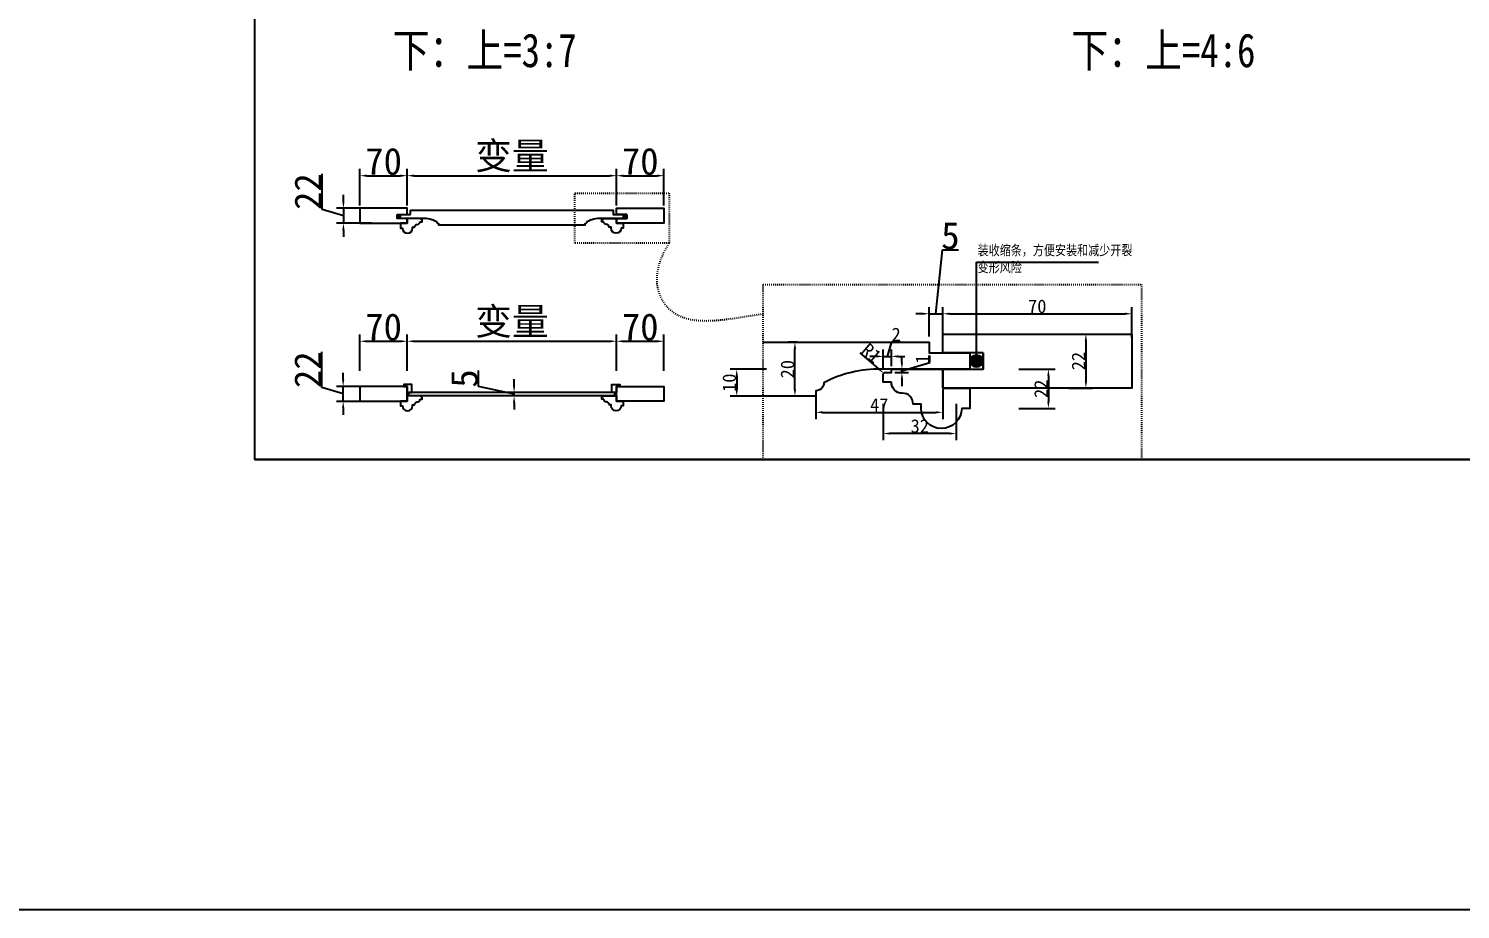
# Model space of a CAD drawing. Header units: millimetres. Extents: x 85186 to 129000, y -77269 to -36327.
# Drawn here: x 115616 to 117736, y -49779 to -48474 of the extents above; entities that cross this region are included whole.
import ezdxf

# ---------------------------------------------------------------- set-up
doc = ezdxf.new("R2010")
doc.units = ezdxf.units.MM
doc.linetypes.add('100', pattern=[30, 12, -18])
doc.styles.add('KLF-1_宋体', font='SimSun.ttf')
doc.styles.get("Standard").update_dxf_attribs({"font": 'SimSun.ttf'})
doc.styles.add('ZB_宋体', font='SimSun.ttf')
doc.styles.add('宋体', font='SimSun.ttf', dxfattribs={"width": 0.8})
doc.dimstyles.new('客来福标注小', dxfattribs={"dimscale": 20, "dimtxt": 2, "dimasz": 0.5, "dimexe": 0.5, "dimexo": 0, "dimgap": 0.05, "dimtad": 1, "dimdec": 0, "dimzin": 0, "dimdsep": 46, "dimtxsty": 'Standard', "dimcen": 0, "dimclrd": 256, "dimclre": 256, "dimclrt": 256, "dimadec": 0, "dimazin": 0, "dimtfac": 1, "dimtdec": 0, "dimtofl": 0, "dimtmove": 1, "dimatfit": 3, "dimfxl": 2.2, "dimfxlon": 1, "dimtolj": 1, "dimtzin": 0, "dimarcsym": 0})

# ---------------------------------------------------------------- blocks, each defined once
blk = doc.blocks.new('*D1765')
at = {"lineweight": -2, "transparency": 16777216}
for p, q in [((116106.8, -48736), (116106.8, -48682)), ((116116.8, -48692), (116166.8, -48692)), ((116176.8, -48736), (116176.8, -48682))]:
    blk.add_line(p, q, dxfattribs=at)
at = {"transparency": 16777216}
for points in [[(116116.8, -48690.3), (116116.8, -48693.6), (116106.8, -48692)], [(116166.8, -48690.3), (116166.8, -48693.6), (116176.8, -48692)]]:
    blk.add_solid(points, dxfattribs=at)
at = {"layer": 'Defpoints', "color": 0, "transparency": 16777216}
for p in [(116176.8, -48692), (116106.8, -48740.3), (116176.8, -48740.3)]:
    blk.add_point(p, dxfattribs=at)
at = {"transparency": 16777216, "insert": (116141.8, -48671), "char_height": 40, "attachment_point": 5, "style": 'KLF-1_宋体'}
blk.add_mtext('\\A1;70', dxfattribs=at)
blk = doc.blocks.new('*D1766')
at = {"lineweight": -2, "transparency": 16777216}
for p, q in [((116176.8, -48736), (116176.8, -48682)), ((116186.8, -48692), (116476.8, -48692)), ((116486.8, -48736), (116486.8, -48682))]:
    blk.add_line(p, q, dxfattribs=at)
at = {"transparency": 16777216}
for points in [[(116186.8, -48690.3), (116186.8, -48693.6), (116176.8, -48692)], [(116476.8, -48690.3), (116476.8, -48693.6), (116486.8, -48692)]]:
    blk.add_solid(points, dxfattribs=at)
at = {"layer": 'Defpoints', "color": 0, "transparency": 16777216}
for p in [(116486.8, -48692), (116176.8, -48740.3), (116486.8, -48740.3)]:
    blk.add_point(p, dxfattribs=at)
at = {"transparency": 16777216, "insert": (116331.8, -48664.7), "char_height": 40, "attachment_point": 5, "style": 'KLF-1_宋体'}
blk.add_mtext('\\A1;变量', dxfattribs=at)
blk = doc.blocks.new('*D1767')
at = {"lineweight": -2, "transparency": 16777216}
for p, q in [((116486.8, -48736), (116486.8, -48682)), ((116496.8, -48692), (116546.8, -48692)), ((116556.8, -48736), (116556.8, -48682))]:
    blk.add_line(p, q, dxfattribs=at)
at = {"transparency": 16777216}
for points in [[(116496.8, -48690.3), (116496.8, -48693.6), (116486.8, -48692)], [(116546.8, -48690.3), (116546.8, -48693.6), (116556.8, -48692)]]:
    blk.add_solid(points, dxfattribs=at)
at = {"layer": 'Defpoints', "color": 0, "transparency": 16777216}
for p in [(116556.8, -48692), (116486.8, -48740.3), (116556.8, -48740.3)]:
    blk.add_point(p, dxfattribs=at)
at = {"transparency": 16777216, "insert": (116521.8, -48671), "char_height": 40, "attachment_point": 5, "style": 'KLF-1_宋体'}
blk.add_mtext('\\A1;70', dxfattribs=at)
blk = doc.blocks.new('*D1768')
at = {"lineweight": -2, "transparency": 16777216}
for p, q in [((116050.8, -48741.8), (116050.8, -48689.1)), ((116123.9, -48740.3), (116072.3, -48740.3)), ((116082.3, -48730.3), (116082.3, -48720.3)), ((116082.3, -48740.3), (116082.3, -48762.3)), ((116082.3, -48751.3), (116050.8, -48741.8)), ((116123.9, -48762.3), (116072.3, -48762.3)), ((116082.3, -48772.3), (116082.3, -48782.3))]:
    blk.add_line(p, q, dxfattribs=at)
at = {"transparency": 16777216}
for points in [[(116080.7, -48730.3), (116084, -48730.3), (116082.3, -48740.3)], [(116080.7, -48772.3), (116084, -48772.3), (116082.3, -48762.3)]]:
    blk.add_solid(points, dxfattribs=at)
at = {"layer": 'Defpoints', "color": 0, "transparency": 16777216}
for p in [(116123.9, -48740.3), (116082.3, -48762.3), (116123.9, -48762.3)]:
    blk.add_point(p, dxfattribs=at)
at = {"transparency": 16777216, "insert": (116029.8, -48715.5), "char_height": 40, "attachment_point": 5, "rotation": 90, "style": 'KLF-1_宋体'}
blk.add_mtext('\\A1;22', dxfattribs=at)
blk = doc.blocks.new('*D1769')
at = {"lineweight": -2, "transparency": 16777216}
for p, q in [((116106.8, -48981.2), (116106.8, -48927.2)), ((116176.8, -48981.2), (116176.8, -48927.2)), ((116116.8, -48937.2), (116166.8, -48937.2))]:
    blk.add_line(p, q, dxfattribs=at)
at = {"transparency": 16777216}
for points in [[(116116.8, -48935.6), (116116.8, -48938.9), (116106.8, -48937.2)], [(116166.8, -48935.6), (116166.8, -48938.9), (116176.8, -48937.2)]]:
    blk.add_solid(points, dxfattribs=at)
at = {"layer": 'Defpoints', "color": 0, "transparency": 16777216}
for p in [(116176.8, -48937.2), (116106.8, -49004.2), (116176.8, -49004.2)]:
    blk.add_point(p, dxfattribs=at)
at = {"transparency": 16777216, "insert": (116141.8, -48916.2), "char_height": 40, "attachment_point": 5, "style": 'KLF-1_宋体'}
blk.add_mtext('\\A1;70', dxfattribs=at)
blk = doc.blocks.new('*D1770')
at = {"lineweight": -2, "transparency": 16777216}
for p, q in [((116176.8, -48981.2), (116176.8, -48927.2)), ((116486.8, -48981.2), (116486.8, -48927.2)), ((116186.8, -48937.2), (116476.8, -48937.2))]:
    blk.add_line(p, q, dxfattribs=at)
at = {"transparency": 16777216}
for points in [[(116186.8, -48935.6), (116186.8, -48938.9), (116176.8, -48937.2)], [(116476.8, -48935.6), (116476.8, -48938.9), (116486.8, -48937.2)]]:
    blk.add_solid(points, dxfattribs=at)
at = {"layer": 'Defpoints', "color": 0, "transparency": 16777216}
for p in [(116486.8, -48937.2), (116176.8, -49004.2), (116486.8, -49013.2)]:
    blk.add_point(p, dxfattribs=at)
at = {"transparency": 16777216, "insert": (116331.8, -48910), "char_height": 40, "attachment_point": 5, "style": 'KLF-1_宋体'}
blk.add_mtext('\\A1;变量', dxfattribs=at)
blk = doc.blocks.new('*D1771')
at = {"lineweight": -2, "transparency": 16777216}
for p, q in [((116486.8, -48981.2), (116486.8, -48927.2)), ((116556.8, -48981.2), (116556.8, -48927.2)), ((116496.8, -48937.2), (116546.8, -48937.2))]:
    blk.add_line(p, q, dxfattribs=at)
at = {"transparency": 16777216}
for points in [[(116496.8, -48935.6), (116496.8, -48938.9), (116486.8, -48937.2)], [(116546.8, -48935.6), (116546.8, -48938.9), (116556.8, -48937.2)]]:
    blk.add_solid(points, dxfattribs=at)
at = {"layer": 'Defpoints', "color": 0, "transparency": 16777216}
for p in [(116556.8, -48937.2), (116486.8, -49013.2), (116556.8, -49004.2)]:
    blk.add_point(p, dxfattribs=at)
at = {"transparency": 16777216, "insert": (116521.8, -48916.2), "char_height": 40, "attachment_point": 5, "style": 'KLF-1_宋体'}
blk.add_mtext('\\A1;70', dxfattribs=at)
blk = doc.blocks.new('*D1772')
at = {"lineweight": -2, "transparency": 16777216}
for p, q in [((116282.6, -49004.2), (116282.6, -48980.6)), ((116335.1, -49003.2), (116335.1, -48993.2)), ((116335.1, -49015.7), (116282.6, -49004.2)), ((116379.1, -49013.2), (116325.1, -49013.2)), ((116335.1, -49018.2), (116335.1, -49013.2)), ((116379.1, -49018.2), (116325.1, -49018.2)), ((116335.1, -49028.2), (116335.1, -49038.2))]:
    blk.add_line(p, q, dxfattribs=at)
at = {"transparency": 16777216}
for points in [[(116333.4, -49003.2), (116336.7, -49003.2), (116335.1, -49013.2)], [(116333.4, -49028.2), (116336.7, -49028.2), (116335.1, -49018.2)]]:
    blk.add_solid(points, dxfattribs=at)
at = {"layer": 'Defpoints', "color": 0, "transparency": 16777216}
for p in [(116335.1, -49013.2), (116384.6, -49013.2), (116384.6, -49018.2)]:
    blk.add_point(p, dxfattribs=at)
at = {"transparency": 16777216, "insert": (116261.6, -48992.4), "char_height": 40, "attachment_point": 5, "rotation": 90}
blk.add_mtext('\\A1;5', dxfattribs=at)
blk = doc.blocks.new('*D1773')
at = {"lineweight": -2, "transparency": 16777216}
for p, q in [((116050.5, -49005.7), (116050.5, -48953)), ((116082, -48994.2), (116082, -48984.2)), ((116082, -49015.2), (116050.5, -49005.7)), ((116122.4, -49004.2), (116072, -49004.2)), ((116082, -49026.2), (116082, -49004.2)), ((116122.4, -49026.2), (116072, -49026.2)), ((116082, -49036.2), (116082, -49046.2))]:
    blk.add_line(p, q, dxfattribs=at)
at = {"transparency": 16777216}
for points in [[(116080.3, -48994.2), (116083.6, -48994.2), (116082, -49004.2)], [(116080.3, -49036.2), (116083.6, -49036.2), (116082, -49026.2)]]:
    blk.add_solid(points, dxfattribs=at)
at = {"layer": 'Defpoints', "color": 0, "transparency": 16777216}
for p in [(116082, -49004.2), (116122.4, -49004.2), (116122.4, -49026.2)]:
    blk.add_point(p, dxfattribs=at)
at = {"transparency": 16777216, "insert": (116029.5, -48979.4), "char_height": 40, "attachment_point": 5, "rotation": 90, "style": 'KLF-1_宋体'}
blk.add_mtext('\\A1;22', dxfattribs=at)
blk = doc.blocks.new('*D1971')
at = {"lineweight": -2, "transparency": 16777216}
for p, q in [((117082.3, -48978.6), (117136.3, -48978.6)), ((117126.3, -48988.6), (117126.3, -49026.6)), ((117082.3, -49036.6), (117136.3, -49036.6))]:
    blk.add_line(p, q, dxfattribs=at)
at = {"transparency": 16777216}
for points in [[(117124.6, -48988.6), (117127.9, -48988.6), (117126.3, -48978.6)], [(117124.6, -49026.6), (117127.9, -49026.6), (117126.3, -49036.6)]]:
    blk.add_solid(points, dxfattribs=at)
at = {"layer": 'Defpoints', "color": 0, "transparency": 16777216}
for p in [(116954.9, -48978.6), (117003.8, -49036.6), (117126.3, -49036.6)]:
    blk.add_point(p, dxfattribs=at)
at = {"transparency": 16777216, "insert": (117115.3, -49007.6), "char_height": 40, "attachment_point": 5, "rotation": 90, "style": 'KLF-1_宋体'}
blk.add_mtext('\\A1;{\\H0.5x;22}', dxfattribs=at)
blk = doc.blocks.new('*D1977')
at = {"lineweight": -2, "transparency": 16777216}
for p, q in [((116881.8, -49029.9), (116881.8, -49083.9)), ((116989.8, -49029.9), (116989.8, -49083.9)), ((116979.8, -49073.9), (116891.8, -49073.9))]:
    blk.add_line(p, q, dxfattribs=at)
at = {"transparency": 16777216}
for points in [[(116891.8, -49072.2), (116891.8, -49075.5), (116881.8, -49073.9)], [(116979.8, -49072.2), (116979.8, -49075.5), (116989.8, -49073.9)]]:
    blk.add_solid(points, dxfattribs=at)
at = {"layer": 'Defpoints', "color": 0, "transparency": 16777216}
for p in [(116881.8, -48992.1), (116989.8, -49006.6), (116881.8, -49073.9)]:
    blk.add_point(p, dxfattribs=at)
at = {"transparency": 16777216, "insert": (116935.8, -49062.9), "char_height": 40, "attachment_point": 5, "style": 'KLF-1_宋体'}
blk.add_mtext('\\A1;{\\H0.5x;32}', dxfattribs=at)
blk = doc.blocks.new('*D1643')
at = {"lineweight": -2, "transparency": 16777216}
for p, q in [((116959.8, -48896.5), (116969.3, -48801.9)), ((116969.3, -48801.9), (116993, -48801.9)), ((116949.8, -48930.2), (116949.8, -48886.5)), ((116969.8, -48932.2), (116969.8, -48886.5)), ((116939.8, -48896.5), (116929.8, -48896.5)), ((116949.8, -48896.5), (116969.8, -48896.5)), ((116979.8, -48896.5), (116989.8, -48896.5))]:
    blk.add_line(p, q, dxfattribs=at)
at = {"transparency": 16777216}
for points in [[(116939.8, -48894.8), (116939.8, -48898.1), (116949.8, -48896.5)], [(116979.8, -48894.8), (116979.8, -48898.1), (116969.8, -48896.5)]]:
    blk.add_solid(points, dxfattribs=at)
at = {"layer": 'Defpoints', "color": 0, "transparency": 16777216}
for p in [(116969.8, -48896.5), (116949.8, -48930.2), (116969.8, -48932.2)]:
    blk.add_point(p, dxfattribs=at)
at = {"transparency": 16777216, "insert": (116981.1, -48780.9), "char_height": 40, "attachment_point": 5, "style": 'KLF-1_宋体'}
blk.add_mtext('\\A1;5', dxfattribs=at)
blk = doc.blocks.new('*D1978')
at = {"lineweight": -2, "transparency": 16777216}
for p, q in [((116754.4, -48938.6), (116740.9, -48938.6)), ((116750.9, -49008.6), (116750.9, -48948.6)), ((116754.4, -49018.6), (116740.9, -49018.6))]:
    blk.add_line(p, q, dxfattribs=at)
at = {"transparency": 16777216}
for points in [[(116749.2, -48948.6), (116752.6, -48948.6), (116750.9, -48938.6)], [(116749.2, -49008.6), (116752.6, -49008.6), (116750.9, -49018.6)]]:
    blk.add_solid(points, dxfattribs=at)
at = {"layer": 'Defpoints', "color": 0, "transparency": 16777216}
for p in [(116750.9, -48938.6), (116754.4, -48938.6), (116754.4, -49018.6)]:
    blk.add_point(p, dxfattribs=at)
at = {"transparency": 16777216, "insert": (116739.9, -48978.6), "char_height": 40, "attachment_point": 5, "rotation": 90, "style": 'KLF-1_宋体'}
blk.add_mtext('\\A1;{\\H0.5x;20}', dxfattribs=at)
blk = doc.blocks.new('*D1979')
at = {"lineweight": -2, "transparency": 16777216}
for p, q in [((117156.4, -48926.6), (117191.8, -48926.6)), ((117181.8, -48936.6), (117181.8, -48996.6)), ((117156.4, -49006.6), (117191.8, -49006.6))]:
    blk.add_line(p, q, dxfattribs=at)
at = {"transparency": 16777216}
for points in [[(117180.1, -48936.6), (117183.4, -48936.6), (117181.8, -48926.6)], [(117180.1, -48996.6), (117183.4, -48996.6), (117181.8, -49006.6)]]:
    blk.add_solid(points, dxfattribs=at)
at = {"layer": 'Defpoints', "color": 0, "transparency": 16777216}
for p in [(117156.4, -48926.6), (117156.4, -49006.6), (117181.8, -49006.6)]:
    blk.add_point(p, dxfattribs=at)
at = {"transparency": 16777216, "insert": (117170.8, -48966.6), "char_height": 40, "attachment_point": 5, "rotation": 90, "style": 'ZB_宋体'}
blk.add_mtext('\\A1;{\\H0.5x;22}', dxfattribs=at)
blk = doc.blocks.new('*D1980')
at = {"lineweight": -2, "transparency": 16777216}
for p, q in [((116969.8, -48932.2), (116969.8, -48886.5)), ((117249.8, -48932.2), (117249.8, -48886.5)), ((116979.8, -48896.5), (117239.8, -48896.5))]:
    blk.add_line(p, q, dxfattribs=at)
at = {"transparency": 16777216}
for points in [[(116979.8, -48894.8), (116979.8, -48898.1), (116969.8, -48896.5)], [(117239.8, -48894.8), (117239.8, -48898.1), (117249.8, -48896.5)]]:
    blk.add_solid(points, dxfattribs=at)
at = {"layer": 'Defpoints', "color": 0, "transparency": 16777216}
for p in [(117249.8, -48896.5), (116969.8, -48932.2), (117249.8, -48932.2)]:
    blk.add_point(p, dxfattribs=at)
at = {"transparency": 16777216, "insert": (117109.8, -48885.5), "char_height": 40, "attachment_point": 5, "style": 'KLF-1_宋体'}
blk.add_mtext('\\A1;{\\H0.5x;70}', dxfattribs=at)
blk = doc.blocks.new('*D1644')
at = {"lineweight": -2, "transparency": 16777216}
for p, q in [((116969.8, -49008.9), (116969.8, -49052.5)), ((116781.8, -49016.9), (116781.8, -49052.5)), ((116791.8, -49042.5), (116959.8, -49042.5))]:
    blk.add_line(p, q, dxfattribs=at)
at = {"transparency": 16777216}
for points in [[(116791.8, -49040.8), (116791.8, -49044.1), (116781.8, -49042.5)], [(116959.8, -49040.8), (116959.8, -49044.1), (116969.8, -49042.5)]]:
    blk.add_solid(points, dxfattribs=at)
at = {"layer": 'Defpoints', "color": 0, "transparency": 16777216}
for p in [(116969.8, -49008.9), (116781.8, -49016.9), (116969.8, -49042.5)]:
    blk.add_point(p, dxfattribs=at)
at = {"transparency": 16777216, "insert": (116875.8, -49031.5), "char_height": 40, "attachment_point": 5, "style": 'KLF-1_宋体'}
blk.add_mtext('\\A1;{\\H0.5x;47}', dxfattribs=at)
blk = doc.blocks.new('*D1981')
at = {"lineweight": -2, "transparency": 16777216}
for p, q in [((116708.8, -48978.6), (116654.8, -48978.6)), ((116664.8, -48988.6), (116664.8, -49008.6)), ((116708.8, -49018.6), (116654.8, -49018.6))]:
    blk.add_line(p, q, dxfattribs=at)
at = {"transparency": 16777216}
for points in [[(116663.1, -48988.6), (116666.4, -48988.6), (116664.8, -48978.6)], [(116663.1, -49008.6), (116666.4, -49008.6), (116664.8, -49018.6)]]:
    blk.add_solid(points, dxfattribs=at)
at = {"layer": 'Defpoints', "color": 0, "transparency": 16777216}
for p in [(116893.8, -48978.6), (116664.8, -49018.6), (116767.9, -49018.6)]:
    blk.add_point(p, dxfattribs=at)
at = {"transparency": 16777216, "insert": (116653.8, -48998.6), "char_height": 40, "attachment_point": 5, "rotation": 90, "style": 'KLF-1_宋体'}
blk.add_mtext('\\A1;{\\H0.5x;10}', dxfattribs=at)
blk = doc.blocks.new('*D1645')
at = {"lineweight": -2, "transparency": 16777216}
blk.add_line((116846.8, -48954.3), (116874.9, -48978.1), dxfattribs=at)
at = {"transparency": 16777216}
blk.add_solid([(116876, -48976.8), (116873.8, -48979.4), (116882.5, -48984.6)], dxfattribs=at)
at = {"layer": 'Defpoints', "color": 0, "transparency": 16777216}
for p in [(116882.5, -48984.6), (116884.8, -48986.5)]:
    blk.add_point(p, dxfattribs=at)
at = {"transparency": 16777216, "insert": (116864.2, -48954.6), "char_height": 40, "attachment_point": 5, "rotation": 319.7282, "style": 'ZB_宋体'}
blk.add_mtext('\\A1;{\\H0.5x;R1}', dxfattribs=at)
blk = doc.blocks.new('*D1646')
at = {"lineweight": -2, "transparency": 16777216}
for p, q in [((116881.8, -48979), (116881.8, -48949.6)), ((116887.8, -48959.6), (116894.3, -48938.1)), ((116893.8, -48974.2), (116893.8, -48949.6)), ((116894.3, -48938.1), (116907.3, -48938.1)), ((116871.8, -48959.6), (116861.8, -48959.6)), ((116881.8, -48959.6), (116893.8, -48959.6)), ((116903.8, -48959.6), (116913.8, -48959.6))]:
    blk.add_line(p, q, dxfattribs=at)
at = {"transparency": 16777216}
for points in [[(116871.8, -48958), (116871.8, -48961.3), (116881.8, -48959.6)], [(116903.8, -48958), (116903.8, -48961.3), (116893.8, -48959.6)]]:
    blk.add_solid(points, dxfattribs=at)
at = {"layer": 'Defpoints', "color": 0, "transparency": 16777216}
for p in [(116893.8, -48959.6), (116881.8, -48979), (116893.8, -48974.2)]:
    blk.add_point(p, dxfattribs=at)
at = {"transparency": 16777216, "insert": (116900.8, -48927.1), "char_height": 40, "attachment_point": 5, "style": 'KLF-1_宋体'}
blk.add_mtext('\\A1;{\\H0.5x;2}', dxfattribs=at)
blk = doc.blocks.new('*D1647')
at = {"lineweight": -2, "transparency": 16777216}
for p, q in [((116909.3, -48968.6), (116909.3, -48958.6)), ((116909.3, -48981), (116950.8, -48968.6)), ((116950.8, -48968.6), (116950.8, -48958.4)), ((116899, -48978.6), (116919.3, -48978.6)), ((116899, -48983.5), (116919.3, -48983.5)), ((116909.3, -48983.5), (116909.3, -48978.6)), ((116909.3, -48993.5), (116909.3, -49003.5))]:
    blk.add_line(p, q, dxfattribs=at)
at = {"transparency": 16777216}
for points in [[(116907.7, -48968.6), (116911, -48968.6), (116909.3, -48978.6)], [(116907.7, -48993.5), (116911, -48993.5), (116909.3, -48983.5)]]:
    blk.add_solid(points, dxfattribs=at)
at = {"layer": 'Defpoints', "color": 0, "transparency": 16777216}
for p in [(116899, -48978.6), (116899, -48983.5), (116909.3, -48978.6)]:
    blk.add_point(p, dxfattribs=at)
at = {"transparency": 16777216, "insert": (116939.8, -48963.5), "char_height": 40, "attachment_point": 5, "rotation": 90, "style": 'KLF-1_宋体'}
blk.add_mtext('\\A1;{\\H0.5x;1}', dxfattribs=at)

msp = doc.modelspace()

# ---------------------------------------------------------------- hatches: boundary and pattern name
h = msp.add_hatch(color=256)
edge = h.paths.add_edge_path()
edge.add_ellipse((116164.283, -48752.271), major_axis=(-2.5, 0), ratio=0.54947899, start_angle=0, end_angle=360)
h = msp.add_hatch(color=256)
edge = h.paths.add_edge_path()
edge.add_ellipse((116499.283, -48752.271), major_axis=(2.5, 0), ratio=0.54947899, start_angle=0, end_angle=360, ccw=False)
h = msp.add_hatch(color=256)
edge = h.paths.add_edge_path()
edge.add_ellipse((117019.832, -48966.572), major_axis=(10, 0), ratio=0.86945086, start_angle=0, end_angle=360, ccw=False)

# ---------------------------------------------------------------- linework, layer by layer
for p, q in [((116181.783, -48749.271), (116181.783, -48743.271)), ((116179.283, -49018.195), (116179.283, -49013.195)), ((116484.283, -49018.195), (116484.283, -49013.195)), ((115951.261, -49112.466), (118968.359, -49112.466)), ((85318.615, -49778.748), (128999.726, -49778.748))]:
    msp.add_line(p, q)
at = {"color": 4}
for p, q in [((116486.783, -49013.195), (116179.283, -49013.195)), ((116486.783, -49018.195), (116179.283, -49018.195))]:
    msp.add_line(p, q, dxfattribs=at)
at = {"color": 0}
msp.add_lwpolyline([(115951.261, -46223.772), (118968.359, -46223.772), (118968.359, -49112.466), (115951.261, -49112.466)], close=True, dxfattribs=at)
at = {"color": 0, "linetype": '100', "ltscale": 0.1}
for points in [[(116425.089, -48718.001), (116564.603, -48718.001), (116564.603, -48792.142), (116425.089, -48792.142)], [(116703.747, -48853.105), (117264.282, -48853.105), (117264.282, -49112.465), (116703.747, -49112.465)]]:
    msp.add_lwpolyline(points, close=True, dxfattribs=at)
for points in [[(116161.783, -48749.271), (116176.783, -48749.271), (116176.783, -48740.271), (116106.783, -48740.271), (116106.783, -48762.271), (116176.783, -48762.271), (116176.783, -48755.271), (116161.783, -48755.271)], [(116501.783, -48749.271), (116486.783, -48749.271), (116486.783, -48740.271), (116556.783, -48740.271), (116556.783, -48762.271), (116486.783, -48762.271), (116486.783, -48755.271), (116501.783, -48755.271)], [(117029.832, -48954.572), (116969.832, -48954.572), (116969.832, -48926.572), (117249.832, -48926.572), (117249.832, -49006.572), (116969.832, -49006.572), (116969.832, -48978.572), (117029.832, -48978.572)], [(116176.783, -49014.195), (116176.783, -49014.195), (116176.783, -49004.195), (116106.783, -49004.195), (116106.783, -49026.195), (116176.783, -49026.195), (116176.783, -49019.195), (116176.783, -49019.195)], [(116486.783, -49013.195), (116486.783, -49013.195), (116486.783, -49004.195), (116556.783, -49004.195), (116556.783, -49026.195), (116486.783, -49026.195), (116486.783, -49018.195), (116486.783, -49018.195)]]:
    msp.add_lwpolyline(points, close=True)
for points in [[(116181.783, -48743.271), (116481.783, -48743.271), (116481.783, -48749.271), (116496.783, -48749.271), (116496.783, -48755.271), (116463.951, -48755.271, 0.12503523), (116442.783, -48760.271), (116442.783, -48760.271, -0.41421356), (116439.783, -48763.271), (116439.783, -48765.271), (116223.783, -48765.271), (116223.783, -48763.271, -0.41421356), (116220.783, -48760.271), (116220.783, -48760.271, 0.12503523), (116199.615, -48755.271), (116166.783, -48755.271), (116166.783, -48749.271), (116181.783, -48749.271)], [(116703.747, -48938.572), (116949.832, -48938.572), (116949.832, -48954.572), (117009.832, -48954.572), (117009.832, -48978.572), (116878.504, -48978.572, 0.12503523), (116793.832, -48998.572), (116793.832, -48998.572, -0.41421356), (116781.832, -49010.572), (116781.832, -49018.572), (116703.747, -49018.572)]]:
    msp.add_lwpolyline(points, format="xyb")
for points in [[(116195.783, -48760.071), (116198.783, -48760.071), (116198.783, -48757.271, 0.41421356), (116197.783, -48756.271), (116196.783, -48756.271), (116196.783, -48755.271), (116176.783, -48755.271), (116176.783, -48762.271), (116166.783, -48762.271), (116166.783, -48769.771), (116169.783, -48769.771, 1), (116184.783, -48769.771), (116184.783, -48768.271), (116187.783, -48768.271, -0.43700656), (116191.783, -48764.171, 0.43700656)], [(116467.783, -48760.071), (116464.783, -48760.071), (116464.783, -48757.271, -0.41421356), (116465.783, -48756.271), (116466.783, -48756.271), (116466.783, -48755.271), (116486.783, -48755.271), (116486.783, -48762.271), (116496.783, -48762.271), (116496.783, -48769.771), (116493.783, -48769.771, -1), (116478.783, -48769.771), (116478.783, -48768.271), (116475.783, -48768.271, 0.43700656), (116471.783, -48764.171, -0.43700656)], [(116893.832, -48997.772), (116881.832, -48997.772), (116881.832, -48986.489, -0.41421356), (116884.832, -48983.489), (116893.832, -48983.489), (116893.832, -48978.572), (116969.832, -48978.572), (116969.832, -49006.572), (117009.832, -49006.572), (117009.832, -49036.572), (116997.832, -49036.572, -1), (116937.832, -49036.572), (116937.832, -49030.572), (116925.832, -49030.572, 0.43700656), (116909.832, -49014.172, -0.43700656)], [(116195.783, -49022.995), (116198.783, -49022.995), (116198.783, -49020.195, 0.41421356), (116197.783, -49019.195), (116196.783, -49019.195), (116196.783, -49018.195), (116176.783, -49018.195), (116176.783, -49026.195), (116166.783, -49026.195), (116166.783, -49032.695), (116169.783, -49032.695, 1), (116184.783, -49032.695), (116184.783, -49031.195), (116187.783, -49031.195, -0.43700656), (116191.783, -49027.095, 0.43700656)], [(116467.783, -49022.995), (116464.783, -49022.995), (116464.783, -49020.195, -0.41421356), (116465.783, -49019.195), (116466.783, -49019.195), (116466.783, -49018.195), (116486.783, -49018.195), (116486.783, -49026.195), (116496.783, -49026.195), (116496.783, -49032.695), (116493.783, -49032.695, -1), (116478.783, -49032.695), (116478.783, -49031.195), (116475.783, -49031.195, 0.43700656), (116471.783, -49027.095, -0.43700656)]]:
    msp.add_lwpolyline(points, format="xyb", close=True)
for points in [[(116501.783, -48749.271), (116501.783, -48755.271)], [(117029.832, -48954.572), (117029.832, -48978.572)]]:
    msp.add_lwpolyline(points)
at = {"color": 0}
for points in [[(116176.783, -49004.195), (116176.783, -49013.195), (116183.783, -49013.195), (116183.783, -49001.195), (116171.783, -49001.195), (116171.783, -49004.195), (116176.783, -49004.195)], [(116486.783, -49004.195), (116486.783, -49013.195), (116479.783, -49013.195), (116479.783, -49001.195), (116491.783, -49001.195), (116491.783, -49004.195), (116486.783, -49004.195)]]:
    msp.add_lwpolyline(points, dxfattribs=at)
msp.add_ellipse((116164.283, -48752.271), major_axis=(-2.5, 0), ratio=0.54947899)
at = {"extrusion": (0, 0, -1)}
for centre, major_axis, ratio in [((116499.283, -48752.271), (2.5, 0), 0.54947899), ((117019.832, -48966.572), (10, 0), 0.86945086)]:
    msp.add_ellipse(centre, major_axis=major_axis, ratio=ratio, dxfattribs=at)
at = {"color": 0}
msp.add_ellipse((116178.033, -49015.195), major_axis=(-1.25, 0), ratio=0.70527045, dxfattribs=at)
at = {"color": 0, "extrusion": (0, 0, -1)}
msp.add_ellipse((116485.533, -49015.195), major_axis=(1.25, 0), ratio=0.70527045, dxfattribs=at)
at = {"color": 0, "linetype": '100', "ltscale": 0.1}
msp.add_open_spline([(116564.603, -48792.142), (116530.666, -48841.65), (116558.322, -48926.891), (116667.944, -48901.522), (116703.747, -48896.363)], degree=3, knots=[0, 0, 0, 0, 134.60695591, 231.76536838, 231.76536838, 231.76536838, 231.76536838], dxfattribs=at)

# ---------------------------------------------------------------- texts
at = {"color": 0, "attachment_point": 1, "style": '宋体'}
for s, insert, char_height, width in [('下：上=3:7', (116155.305, -48481.2), 50, 365.74022), ('下：上=4:6', (117160.304, -48481.2), 50, 365.74022), ('装收缩条，方便安装和减少开裂变形风险', (117021.456, -48794.819), 15, 238.48492)]:
    msp.add_mtext(s, dxfattribs=dict(at, insert=insert, char_height=char_height, width=width))

# ---------------------------------------------------------------- dimensions: what is measured, and where the dimension line sits
at = {"color": 0}
for base, p1, p2, picture, middle in [((116176.783, -48691.963), (116106.783, -48740.271), (116176.783, -48740.271), '*D1765', (116141.783, -48670.963)), ((116556.783, -48691.963), (116486.783, -48740.271), (116556.783, -48740.271), '*D1767', (116521.783, -48670.963)), ((116176.783, -48937.242), (116106.783, -49004.195), (116176.783, -49004.195), '*D1769', (116141.783, -48916.242)), ((116556.783, -48937.242), (116486.783, -49013.195), (116556.783, -49004.195), '*D1771', (116521.783, -48916.242))]:
    dim = msp.add_linear_dim(base=base, p1=p1, p2=p2, dimstyle='客来福标注小', override={"dimtxsty": 'KLF-1_宋体'}, dxfattribs=at)
    dim.commit()
    dim.dimension.update_dxf_attribs({"geometry": picture, "text_midpoint": middle})
for base, p1, p2, text, picture, middle in [((116486.783, -48691.963), (116176.783, -48740.271), (116486.783, -48740.271), '变量', '*D1766', (116331.783, -48664.706)), ((117249.832, -48896.471), (116969.832, -48932.169), (117249.832, -48932.169), '{\\H0.5x;70}', '*D1980', (117109.832, -48885.471)), ((116486.783, -48937.242), (116176.783, -49004.195), (116486.783, -49013.195), '变量', '*D1770', (116331.783, -48909.985)), ((116893.832, -48959.639), (116881.832, -48979.026), (116893.832, -48974.21), '{\\H0.5x;2}', '*D1646', (116895.282, -48927.139)), ((116881.832, -49073.873), (116989.832, -49006.572), (116881.832, -48992.131), '{\\H0.5x;32}', '*D1977', (116935.832, -49062.873)), ((116969.832, -49042.455), (116781.832, -49016.876), (116969.832, -49008.876), '{\\H0.5x;47}', '*D1644', (116875.832, -49031.455))]:
    dim = msp.add_linear_dim(base=base, p1=p1, p2=p2, text=text, dimstyle='客来福标注小', override={"dimtxsty": 'KLF-1_宋体'}, dxfattribs=at)
    dim.commit()
    dim.dimension.update_dxf_attribs({"geometry": picture, "text_midpoint": middle})
for base, p1, p2, text, override, picture, middle in [((116082.318, -48762.271), (116123.866, -48740.271), (116123.866, -48762.271), '22', {"dimtxsty": 'KLF-1_宋体'}, '*D1768', (116029.818, -48740.821)), ((117181.754, -49006.572), (117156.352, -48926.572), (117156.352, -49006.572), '{\\H0.5x;22}', {"dimtxsty": 'ZB_宋体', "dimfxl": 5, "dimarcsym": 1}, '*D1979', (117170.754, -48966.572)), ((116750.896, -48938.572), (116754.433, -49018.572), (116754.433, -48938.572), '{\\H0.5x;20}', {"dimtxsty": 'KLF-1_宋体'}, '*D1978', (116739.896, -48978.572)), ((116909.336, -48978.572), (116899.021, -48983.489), (116899.021, -48978.572), '{\\H0.5x;1}', {"dimtxsty": 'KLF-1_宋体'}, '*D1647', (116939.836, -48967.581)), ((116664.77, -49018.572), (116893.832, -48978.572), (116767.914, -49018.572), '{\\H0.5x;10}', {"dimtxsty": 'KLF-1_宋体'}, '*D1981', (116653.77, -48998.572)), ((117126.28, -49036.572), (116954.874, -48978.572), (117003.832, -49036.572), '{\\H0.5x;22}', {"dimtxsty": 'KLF-1_宋体'}, '*D1971', (117115.28, -49007.572))]:
    dim = msp.add_linear_dim(base=base, p1=p1, p2=p2, angle=90, text=text, dimstyle='客来福标注小', override=override, dxfattribs=at)
    dim.commit()
    dim.dimension.update_dxf_attribs({"geometry": picture, "text_midpoint": middle})
dim = msp.add_linear_dim(base=(116969.832, -48896.471), p1=(116949.832, -48930.169), p2=(116969.832, -48932.169), text='5', dimstyle='客来福标注小', override={"dimtxsty": 'KLF-1_宋体'}, dxfattribs=at)
dim.commit()
dim.dimension.update_dxf_attribs({"geometry": '*D1643', "text_midpoint": (116970.282, -48801.885), "dimtype": 128})
dim = msp.add_radius_dim(center=(116884.832, -48986.489), mpoint=(116882.543, -48984.55), text='{\\H0.5x;R1}', dimstyle='客来福标注小', override={"dimtxsty": 'ZB_宋体', "dimfxl": 5, "dimarcsym": 1}, dxfattribs=at)
dim.commit()
dim.dimension.update_dxf_attribs({"geometry": '*D1645', "text_midpoint": (116864.169, -48954.566)})
dim = msp.add_linear_dim(base=(116081.965, -49004.195), p1=(116122.368, -49026.195), p2=(116122.368, -49004.195), angle=90, dimstyle='客来福标注小', override={"dimtxsty": 'KLF-1_宋体'}, dxfattribs=at)
dim.commit()
dim.dimension.update_dxf_attribs({"geometry": '*D1773', "text_midpoint": (116029.465, -49004.745)})
at = {"color": 4}
dim = msp.add_linear_dim(base=(116335.052, -49013.195), p1=(116384.624, -49018.195), p2=(116384.624, -49013.195), angle=90, dimstyle='客来福标注小', dxfattribs=at)
dim.commit()
dim.dimension.update_dxf_attribs({"geometry": '*D1772', "text_midpoint": (116282.552, -49003.245), "dimtype": 128})

# ---------------------------------------------------------------- leaders
at = {"color": 0}
msp.add_leader([(117019.832, -48961.077), (117019.832, -48819.818), (117200.23, -48819.818)], dimstyle='客来福标注小', override={"dimgap": 0.05, "dimtad": 0, "dimfxl": 5, "dimarcsym": 1}, dxfattribs=at)

doc.saveas('drawing.dxf')
